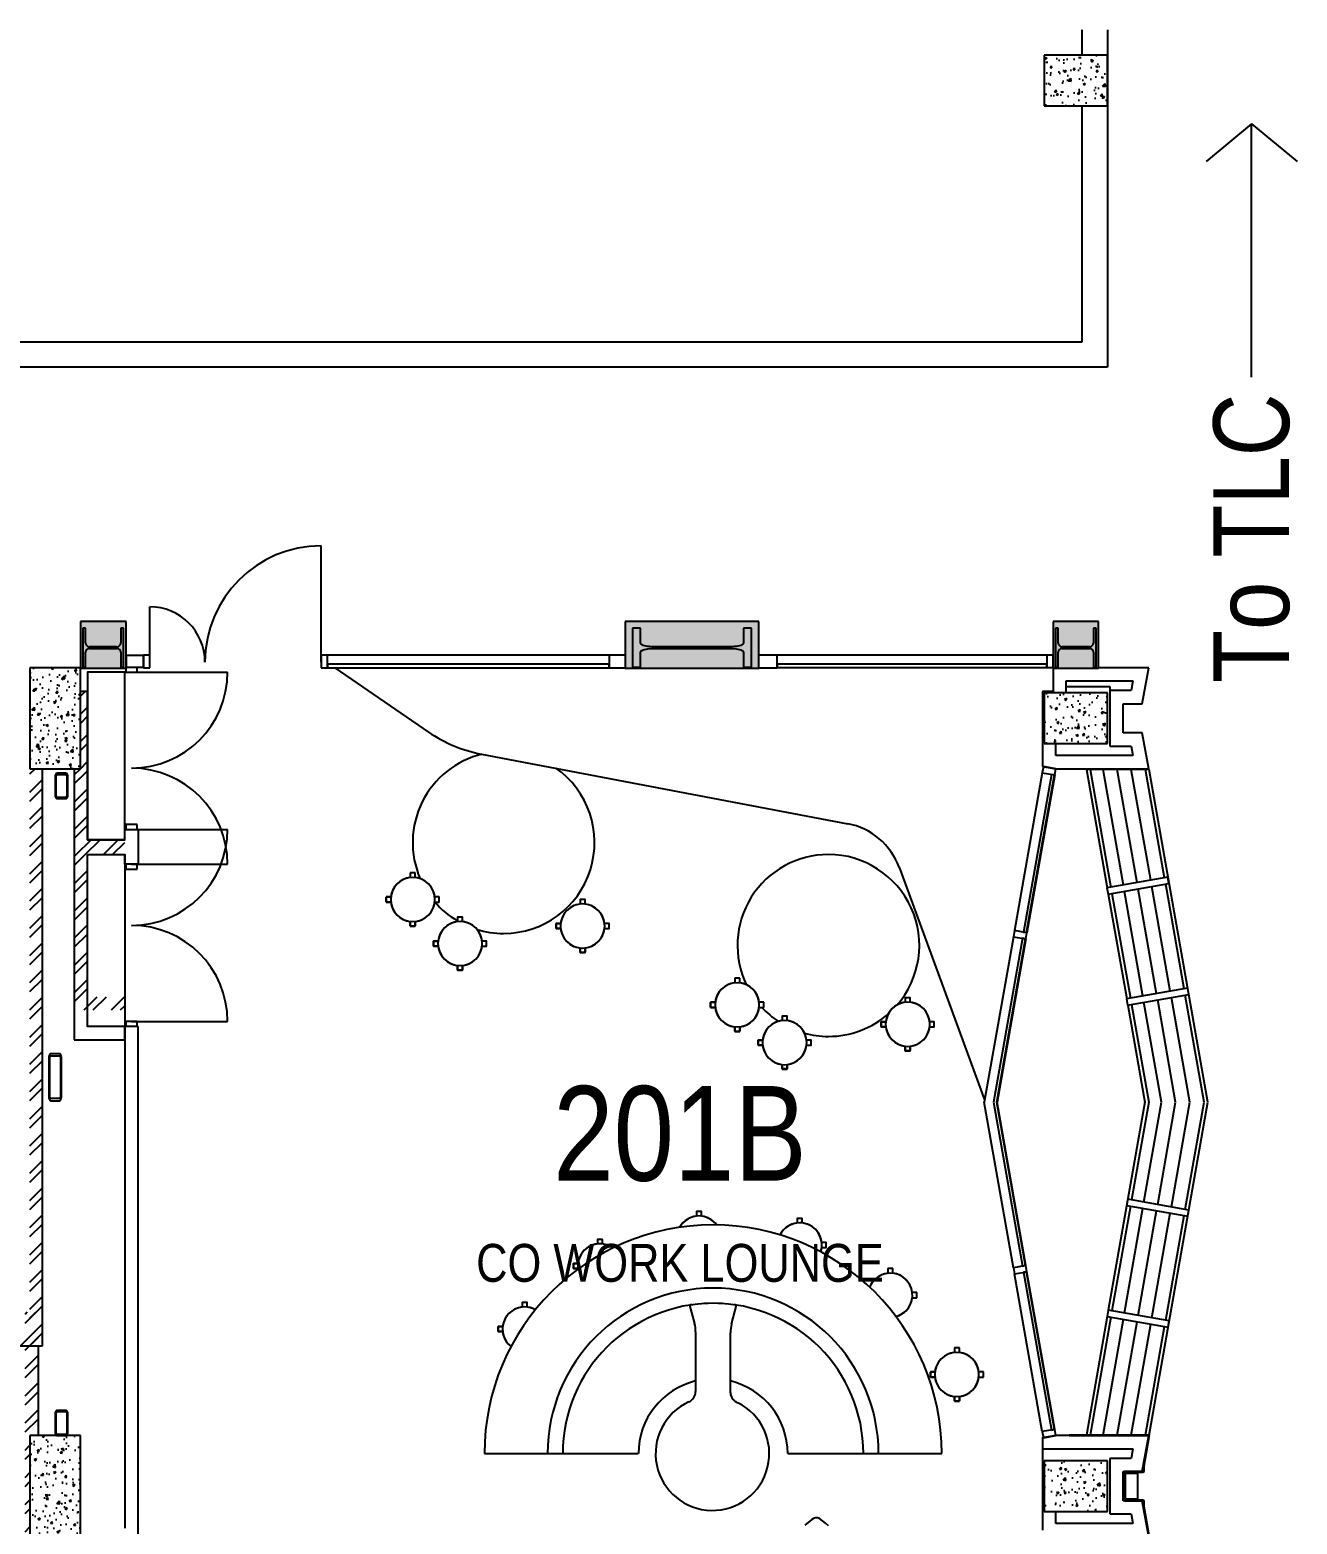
# Model space of a CAD drawing. Extents: x 6433 to 75181, y -2986 to 56414.
# Drawn here: x 39363 to 49394, y 44583 to 56414 of the extents above; entities that cross this region are included whole.
import ezdxf

# ---------------------------------------------------------------- set-up
doc = ezdxf.new("R2010")
doc.units = 0
doc.header["$MEASUREMENT"] = 0
for name, color, linetype in [('A-Column__Concrete', 7, 'CONTINUOUS'), ('A-Column__Steel', 4, 'CONTINUOUS'), ('A-Door', 160, 'CONTINUOUS'), ('A-Furniture', 252, 'CONTINUOUS'), ('A-Hatch__Brick', 2, 'CONTINUOUS'), ('A-Hatch__Concrete', 252, 'CONTINUOUS'), ('A-Joinery__Built-In', 2, 'CONTINUOUS'), ('A-Roof', 1, 'CONTINUOUS'), ('A-Text__Primary Room', 6, 'CONTINUOUS'), ('A-Wall__Brick', 6, 'CONTINUOUS'), ('A-Wall__Stud', 90, 'CONTINUOUS'), ('A-Window', 4, 'CONTINUOUS')]:
    doc.layers.add(name, color=color, linetype=linetype)
doc.styles.add('Arial Narrow', font='ARIALN.TTF', dxfattribs={"height": 750})
pattern_1 = [(45, (8381.06, 65736.02), (-107.76307, 107.76307), []), (45, (8452.9, 65736.02), (-107.76307, 107.76307), [])]
pattern_2 = [(50, (8381.06, 65736.02), (182.18467, -15.9391), [19.05, -209.55]), (355, (8381.06, 65736.02), (-35.2434, 191.05685), [15.24, -167.6406]), (100.45144, (8396.24, 65734.7), (146.94125, 175.11775), [16.19, -178.09024]), (46.1842, (8381.06, 65786.82), (271.079, -42.0423), [28.575, -314.325]), (96.63556, (8403.65, 65783.32), (237.4041, 247.4261), [24.285, -267.1356]), (351.18415, (8381.06, 65786.82), (237.4041, 247.4261), [22.86, -251.4597]), (21, (8406.46, 65774.12), (151.6144, -102.2652), [19.05, -209.55]), (326, (8406.46, 65774.12), (61.802, 184.188), [15.24, -167.64]), (71.45144, (8419.1, 65765.6), (213.4164, 81.9228), [16.19, -178.0899]), (37.5, (8381.06, 65736.02), (3.0886, 84.55504), [0, -165.608, 0, -170.18, 0, -168.275]), (7.5, (8381.06, 65736.02), (66.81966, 100.18057), [0, -97.028, 0, -161.798, 0, -64.135]), (327.5, (8324.416, 65736.02), (135.5906, -5.72874), [0, -63.5, 0, -198.12, 0, -262.89]), (317.5, (8299.02, 65736.02), (148.12918, 25.4265), [0, -82.55, 0, -131.572, 0, -186.69])]

msp = doc.modelspace()

# ---------------------------------------------------------------- hatches: boundary and pattern name
at = {"layer": 'A-Hatch__Brick'}
h = msp.add_hatch(dxfattribs=at)
h.set_pattern_fill('ANSI32', color=256, scale=16, style=0)
h.set_pattern_definition(pattern_1)
h.paths.add_polyline_path([(39819, 50002), (39819, 51176), (39763, 51176), (39763, 50564), (39714, 50564), (39714, 50002), (39779, 50002)])
h = msp.add_hatch(dxfattribs=at)
h.set_pattern_fill('ANSI32', color=256, scale=16, style=0)
h.set_pattern_definition(pattern_1)
h.paths.add_polyline_path([(47462, 51177), (47380, 51177), (47380, 51072), (47393, 51072), (47393, 51164), (47462, 51164)])
h = msp.add_hatch(dxfattribs=at)
h.set_pattern_fill('ANSI32', color=256, scale=16, style=0)
h.set_pattern_definition(pattern_1)
h.paths.add_polyline_path([(39463, 48506), (39463, 50564), (39363, 50564), (39363, 45994), (39463, 45994), (39463, 48255)])
h = msp.add_hatch(dxfattribs=at)
h.set_pattern_fill('ANSI32', color=256, scale=16, style=0)
h.set_pattern_definition(pattern_1)
h.paths.add_polyline_path([(39763, 50516), (39763, 50564), (39753, 50564), (39753, 50071), (39763, 50071), (39763, 50265)])
h = msp.add_hatch(dxfattribs=at)
h.set_pattern_fill('ANSI32', color=256, scale=16, style=0)
h.set_pattern_definition(pattern_1)
h.paths.add_polyline_path([(40114, 50002), (39714, 50002), (39714, 49884), (40114, 49884)])
h = msp.add_hatch(dxfattribs=at)
h.set_pattern_fill('ANSI32', color=256, scale=16, style=0)
h.set_pattern_definition(pattern_1)
h.paths.add_polyline_path([(39819, 49884), (39714, 49884), (39714, 48759), (39819, 48759), (39819, 49762)])
h = msp.add_hatch(dxfattribs=at)
h.set_pattern_fill('ANSI32', color=256, scale=16, style=0)
h.set_pattern_definition(pattern_1)
h.paths.add_polyline_path([(40114, 48759), (39714, 48757), (39714, 48654), (40114, 48654), (40114, 48757)])
h = msp.add_hatch(dxfattribs=at)
h.set_pattern_fill('ANSI32', color=256, scale=16, style=0)
h.set_pattern_definition(pattern_1)
h.paths.add_polyline_path([(39430, 46264), (39325, 46264), (39325, 44446), (39430, 44446), (39430, 44484), (39363, 44484), (39363, 45284), (39430, 45284), (39430, 46244)])
h = msp.add_hatch(dxfattribs=at)
h.set_pattern_fill('ANSI32', color=256, scale=16, style=0)
h.set_pattern_definition(pattern_1)
h.paths.add_polyline_path([(39363, 46094), (35689, 46094), (35689, 45994), (39363, 45994)])
at = {"layer": 'A-Hatch__Concrete'}
h = msp.add_hatch(dxfattribs=at)
h.set_pattern_fill('AR-CONC', color=256, style=0)
h.set_pattern_definition(pattern_2)
h.paths.add_polyline_path([(47893, 55814), (47893, 56214), (47393, 56214), (47393, 55814)])
h = msp.add_hatch(dxfattribs=at)
h.set_pattern_fill('AR-CONC', color=256, style=0)
h.set_pattern_definition([(50, (0, 0), (7.17260183, -0.62752135), [0.75, -8.25]), (355, (0, 0), (-1.3875133, 7.5219213), [0.6, -6.6]), (100.451444, (0.598, -0.052), (5.7850885, 6.8943999), [0.6374019, -7.0114211]), (46.1842, (0, 2), (10.6724133, -1.6551928), [1.125, -12.375]), (96.635635, (0.889, 1.862), (9.3466195, 9.741186), [0.9561034, -10.5171376]), (351.184164, (0, 2), (9.3466195, 9.741186), [0.9, -9.9]), (21, (1, 1.5), (5.9690705, -4.0261889), [0.75, -8.25]), (326, (1, 1.5), (2.4331533, 7.25150045), [0.6, -6.6]), (71.451445, (1.4974, 1.1645), (8.4022238, 3.2253115), [0.6374019, -7.0114211]), (37.5, (0, 0), (0.12159855, 3.32893854), [0, -6.52, 0, -6.7, 0, -6.625]), (7.5, (0, 0), (2.63069537, 3.94411712), [0, -3.82, 0, -6.37, 0, -2.525]), (327.5, (-2.23, 0), (5.33822436, -0.22554872), [0, -2.5, 0, -7.8, 0, -10.35]), (317.5, (-3.23, 0), (5.8318617, 1.00104982), [0, -3.25, 0, -5.18, 0, -7.35])])
h.paths.add_polyline_path([(47823, 51731), (47462, 51731), (47462, 51361), (47823, 51361), (47823, 51522)])
h.paths.add_polyline_path([(45134, 51361), (45134, 51731), (44074, 51731), (44074, 51361), (45054, 51361)])
h.paths.add_polyline_path([(40124, 51361), (40124, 51731), (39763, 51731), (39763, 51361), (39967, 51361)])
h = msp.add_hatch(dxfattribs=at)
h.set_pattern_fill('AR-CONC', color=256, style=0)
h.set_pattern_definition(pattern_2)
h.paths.add_polyline_path([(39763, 50564), (39763, 51364), (39363, 51364), (39363, 50564)])
h = msp.add_hatch(dxfattribs=at)
h.set_pattern_fill('AR-CONC', color=256, style=0)
h.set_pattern_definition(pattern_2)
h.paths.add_polyline_path([(47893, 51164), (47393, 51164), (47393, 50764), (47893, 50764)])
h = msp.add_hatch(dxfattribs=at)
h.set_pattern_fill('AR-CONC', color=256, style=0)
h.set_pattern_definition(pattern_2)
h.paths.add_polyline_path([(39763, 44484), (39763, 45284), (39363, 45284), (39363, 44484)])
h = msp.add_hatch(dxfattribs=at)
h.set_pattern_fill('AR-CONC', color=256, style=0)
h.set_pattern_definition(pattern_2)
h.paths.add_polyline_path([(47893, 45084), (47393, 45084), (47393, 44684), (47893, 44684)])

# ---------------------------------------------------------------- linework, layer by layer
at = {"layer": 'A-Column__Concrete'}
for p, q in [((47393, 56214), (47393, 55814)), ((47893, 56214), (47393, 56214)), ((47393, 56214), (47393, 55814)), ((47893, 56214), (47393, 56214)), ((47893, 55814), (47893, 56214)), ((47893, 55814), (47893, 56214)), ((47393, 55814), (47893, 55814)), ((47393, 55814), (47893, 55814)), ((40124, 51731), (39763, 51731)), ((39763, 51731), (39763, 51364)), ((40124, 51361), (40124, 51731)), ((45134, 51731), (44074, 51731)), ((44074, 51731), (44074, 51361)), ((45134, 51361), (45134, 51731)), ((47823, 51731), (47462, 51731)), ((47462, 51731), (47462, 51361)), ((47823, 51361), (47823, 51731)), ((39763, 51364), (39363, 51364)), ((39363, 51364), (39363, 50564)), ((39763, 51364), (39363, 51364)), ((39363, 51364), (39363, 50564)), ((39763, 50564), (39763, 51364)), ((39763, 50564), (39763, 51364)), ((39763, 51361), (40124, 51361)), ((44074, 51361), (45134, 51361)), ((47462, 51361), (47823, 51361)), ((47393, 51164), (47393, 50764)), ((47893, 51164), (47393, 51164)), ((47893, 50764), (47893, 51164)), ((47393, 50764), (47893, 50764)), ((39363, 50564), (39763, 50564)), ((39363, 50564), (39763, 50564)), ((39763, 45284), (39363, 45284)), ((39363, 45284), (39363, 44484)), ((39763, 44484), (39763, 45284)), ((47393, 45084), (47393, 44684)), ((47893, 45084), (47393, 45084)), ((47893, 44684), (47893, 45084)), ((48133, 44984), (48033, 44984)), ((48033, 44984), (48033, 44784)), ((48133, 44784), (48133, 44984)), ((48033, 44784), (48133, 44784)), ((47393, 44684), (47893, 44684))]:
    msp.add_line(p, q, dxfattribs=at)
at = {"layer": 'A-Column__Steel'}
for p, q in [((39804, 51678), (39782, 51678)), ((39782, 51678), (39782, 51369)), ((39804, 51560), (39804, 51678)), ((40103, 51678), (40082, 51678)), ((40082, 51678), (40082, 51560)), ((40103, 51369), (40103, 51678)), ((44197, 51678), (44133, 51678)), ((44133, 51678), (44133, 51369)), ((44197, 51560), (44197, 51678)), ((45075, 51678), (45012, 51678)), ((45012, 51678), (45012, 51560)), ((45075, 51369), (45075, 51678)), ((47504, 51678), (47482, 51678)), ((47482, 51678), (47482, 51369)), ((47504, 51560), (47504, 51678)), ((47803, 51678), (47782, 51678)), ((47782, 51678), (47782, 51560)), ((47803, 51369), (47803, 51678)), ((39804, 51369), (39804, 51486)), ((40052, 51530), (39834, 51530)), ((39834, 51516), (40052, 51516)), ((40082, 51486), (40082, 51369)), ((44197, 51369), (44197, 51486)), ((44923, 51530), (44285, 51530)), ((44285, 51516), (44923, 51516)), ((45012, 51486), (45012, 51369)), ((47504, 51369), (47504, 51486)), ((47752, 51530), (47534, 51530)), ((47534, 51516), (47752, 51516)), ((47782, 51486), (47782, 51369)), ((39782, 51369), (39804, 51369)), ((40082, 51369), (40103, 51369)), ((44133, 51369), (44197, 51369)), ((45012, 51369), (45075, 51369)), ((47482, 51369), (47504, 51369)), ((47782, 51369), (47803, 51369)), ((39645, 50528), (39581, 50528)), ((39581, 50519), (39645, 50519)), ((39563, 50510), (39563, 50346)), ((39572, 50346), (39572, 50510)), ((39654, 50510), (39654, 50346)), ((39663, 50346), (39663, 50510)), ((39645, 50337), (39581, 50337)), ((39581, 50328), (39645, 50328)), ((39513, 48275), (39513, 47969)), ((39522, 47969), (39522, 48275)), ((39595, 48308), (39531, 48308)), ((39531, 48292), (39595, 48292)), ((39604, 48275), (39604, 47969)), ((39613, 47969), (39613, 48275)), ((39595, 47952), (39531, 47952)), ((39531, 47936), (39595, 47936)), ((39563, 45466), (39563, 45302)), ((39572, 45302), (39572, 45466)), ((39645, 45484), (39581, 45484)), ((39581, 45475), (39645, 45475)), ((39654, 45466), (39654, 45302)), ((39663, 45302), (39663, 45466)), ((39645, 45293), (39581, 45293)), ((39581, 45284), (39645, 45284)), ((39662, 45298), (39662, 45301)), ((48225, 45289), (47591, 45289)), ((47591, 45289), (47591, 45284)), ((47591, 45284), (48220, 45284)), ((48220, 45284), (48178, 45045)), ((48183, 45045), (48225, 45289)), ((48018, 44989), (48018, 44779)), ((48023, 44779), (48023, 44989)), ((48173, 44999), (48028, 44999)), ((48028, 44994), (48173, 44994)), ((48178, 45045), (48178, 45004)), ((48183, 45004), (48183, 45045)), ((48173, 44774), (48028, 44774)), ((48028, 44769), (48173, 44769)), ((48178, 44764), (48178, 44723)), ((48178, 44723), (48220, 44484)), ((48183, 44723), (48183, 44764)), ((48225, 44479), (48183, 44723))]:
    msp.add_line(p, q, dxfattribs=at)
at = {"layer": 'A-Column__Steel', "flags": 128}
for points in [[(44285, 51530), (44269, 51531), (44255, 51532), (44241, 51534), (44228, 51537), (44217, 51541), (44208, 51545), (44202, 51550), (44198, 51555), (44197, 51560)], [(44197, 51486), (44198, 51491), (44202, 51497), (44208, 51501), (44217, 51506), (44228, 51509), (44241, 51512), (44255, 51514), (44269, 51516), (44285, 51516)], [(45012, 51560), (45010, 51555), (45006, 51550), (45000, 51545), (44991, 51541), (44980, 51537), (44967, 51534), (44954, 51532), (44939, 51531), (44923, 51530)], [(44923, 51516), (44939, 51516), (44954, 51514), (44967, 51512), (44980, 51509), (44991, 51506), (45000, 51501), (45006, 51497), (45010, 51491), (45012, 51486)], [(39531, 48308), (39527, 48308), (39524, 48306), (39521, 48303), (39518, 48299), (39516, 48294), (39514, 48288), (39513, 48281), (39513, 48275)], [(39522, 48275), (39522, 48278), (39523, 48281), (39523, 48284), (39524, 48287), (39526, 48289), (39527, 48290), (39529, 48291), (39531, 48292)], [(39613, 48275), (39612, 48281), (39611, 48288), (39610, 48294), (39608, 48299), (39605, 48303), (39602, 48306), (39598, 48308), (39595, 48308)], [(39595, 48292), (39597, 48291), (39598, 48290), (39600, 48289), (39601, 48287), (39602, 48284), (39603, 48281), (39604, 48278), (39604, 48275)], [(39513, 47969), (39513, 47963), (39514, 47956), (39516, 47951), (39518, 47945), (39521, 47941), (39524, 47938), (39527, 47936), (39531, 47936)], [(39531, 47952), (39529, 47953), (39527, 47954), (39526, 47955), (39524, 47957), (39523, 47960), (39523, 47963), (39522, 47966), (39522, 47969)], [(39595, 47936), (39598, 47936), (39602, 47938), (39605, 47941), (39608, 47945), (39610, 47951), (39611, 47956), (39612, 47963), (39613, 47969)], [(39604, 47969), (39604, 47966), (39603, 47963), (39602, 47960), (39601, 47957), (39600, 47955), (39598, 47954), (39597, 47953), (39595, 47952)]]:
    msp.add_lwpolyline(points, dxfattribs=at)
at = {"layer": 'A-Column__Steel'}
for centre, radius, start, end in [((39834, 51560), 30, 180, 270), ((39834, 51486), 30, 90, 180), ((40052, 51560), 30, 270, 0), ((40052, 51486), 30, 0, 90), ((47534, 51560), 30, 180, 270), ((47534, 51486), 30, 90, 180), ((47752, 51560), 30, 270, 0), ((47752, 51486), 30, 0, 90), ((39581, 50510), 18, 90, 180), ((39581, 50510), 9, 90, 180), ((39645, 50510), 18, 0, 90), ((39645, 50510), 9, 0, 90), ((39581, 50346), 18, 180, 270), ((39581, 50346), 9, 180, 270), ((39645, 50346), 18, 270, 0), ((39645, 50346), 9, 270, 0), ((39581, 45466), 18, 90, 180), ((39581, 45466), 9, 90, 180), ((39645, 45466), 18, 0, 90), ((39645, 45466), 9, 0, 90), ((39581, 45302), 18, 180, 270), ((39581, 45302), 9, 180, 270), ((39645, 45302), 18, 270, 0), ((39645, 45302), 9, 270, 0), ((48028, 44989), 10, 90, 180), ((48028, 44989), 5, 90, 180), ((48173, 45004), 10, 270, 0), ((48173, 45004), 5, 270, 0), ((48028, 44779), 10, 180, 270), ((48028, 44779), 5, 180, 270), ((48173, 44764), 10, 0, 90), ((48173, 44764), 5, 0, 90)]:
    msp.add_arc(centre, radius, start, end, dxfattribs=at)
at = {"layer": 'A-Door'}
for p, q in [((41669, 51409), (41669, 52329)), ((40312, 51409), (40312, 51846)), ((40122, 51361), (40122, 51329)), ((40212, 51329), (40212, 51369)), ((40122, 51329), (40219, 51329)), ((40168, 51329), (40928, 51329)), ((40122, 50124), (40122, 50084)), ((40212, 50124), (40122, 50124)), ((40212, 50084), (40212, 50124)), ((40212, 50084), (40928, 50084)), ((40122, 49809), (40122, 49769)), ((40168, 49809), (40928, 49809)), ((40212, 49769), (40212, 49809)), ((40122, 49769), (40212, 49769)), ((40122, 48564), (40122, 48524)), ((40212, 48564), (40122, 48564)), ((40168, 48564), (40928, 48564)), ((40212, 48524), (40212, 48564))]:
    msp.add_line(p, q, dxfattribs=at)
at = {"layer": 'A-Door', "color": 252}
for centre, radius, start, end in [((41669, 51409), 920, 90, 180), ((40312, 51409), 437, 0, 90), ((40168, 51329), 760, 270, 0), ((40168, 49809), 760, 0, 90), ((40168, 50084), 760, 270, 0), ((40168, 48564), 760, 0, 90)]:
    msp.add_arc(centre, radius, start, end, dxfattribs=at)
at = {"layer": 'A-Furniture'}
for p, q in [((42414, 49739), (42374, 49739)), ((42374, 49739), (42374, 49703)), ((42374, 49737), (42374, 49703)), ((42412, 49739), (42376, 49739)), ((42414, 49703), (42414, 49739)), ((42414, 49703), (42414, 49737)), ((42220, 49549), (42184, 49549)), ((42184, 49549), (42184, 49509)), ((42184, 49511), (42184, 49547)), ((42184, 49509), (42220, 49509)), ((42186, 49549), (42220, 49549)), ((42220, 49509), (42186, 49509)), ((42604, 49549), (42568, 49549)), ((42602, 49549), (42568, 49549)), ((42568, 49509), (42604, 49509)), ((42568, 49509), (42602, 49509)), ((42604, 49509), (42604, 49549)), ((42604, 49511), (42604, 49547)), ((43758, 49529), (43718, 49529)), ((43718, 49529), (43718, 49493)), ((43718, 49527), (43718, 49493)), ((43756, 49529), (43720, 49529)), ((43758, 49493), (43758, 49529)), ((43758, 49493), (43758, 49527)), ((42374, 49355), (42374, 49319)), ((42374, 49321), (42374, 49355)), ((42414, 49319), (42414, 49355)), ((42414, 49355), (42414, 49321)), ((42788, 49390), (42748, 49390)), ((42748, 49390), (42748, 49354)), ((42748, 49388), (42748, 49354)), ((42786, 49390), (42750, 49390)), ((42788, 49354), (42788, 49390)), ((42788, 49354), (42788, 49388)), ((43564, 49339), (43528, 49339)), ((43528, 49339), (43528, 49299)), ((43528, 49301), (43528, 49337)), ((43530, 49339), (43564, 49339)), ((43948, 49339), (43912, 49339)), ((43946, 49339), (43912, 49339)), ((43948, 49299), (43948, 49339)), ((43948, 49301), (43948, 49337)), ((42374, 49319), (42414, 49319)), ((42412, 49319), (42376, 49319)), ((43528, 49299), (43564, 49299)), ((43564, 49299), (43530, 49299)), ((43912, 49299), (43948, 49299)), ((43912, 49299), (43946, 49299)), ((42594, 49200), (42558, 49200)), ((42558, 49200), (42558, 49160)), ((42558, 49162), (42558, 49198)), ((42558, 49160), (42594, 49160)), ((42560, 49200), (42594, 49200)), ((42594, 49160), (42560, 49160)), ((42978, 49200), (42942, 49200)), ((42976, 49200), (42942, 49200)), ((42942, 49160), (42978, 49160)), ((42942, 49160), (42976, 49160)), ((42978, 49160), (42978, 49200)), ((42978, 49162), (42978, 49198)), ((43718, 49145), (43718, 49109)), ((43718, 49111), (43718, 49145)), ((43718, 49109), (43758, 49109)), ((43756, 49109), (43720, 49109)), ((43758, 49109), (43758, 49145)), ((43758, 49145), (43758, 49111)), ((42748, 49006), (42748, 48970)), ((42748, 48972), (42748, 49006)), ((42788, 48970), (42788, 49006)), ((42788, 49006), (42788, 48972)), ((42748, 48970), (42788, 48970)), ((42786, 48970), (42750, 48970)), ((44982, 48905), (44942, 48905)), ((44942, 48905), (44942, 48869)), ((44942, 48903), (44942, 48868)), ((44980, 48905), (44944, 48905)), ((44982, 48869), (44982, 48905)), ((44982, 48868), (44982, 48903)), ((46332, 48751), (46292, 48751)), ((46292, 48751), (46292, 48715)), ((46292, 48749), (46292, 48715)), ((46330, 48751), (46294, 48751)), ((46332, 48715), (46332, 48751)), ((46332, 48715), (46332, 48749)), ((44788, 48715), (44752, 48715)), ((44752, 48715), (44752, 48675)), ((44752, 48677), (44752, 48713)), ((44752, 48675), (44788, 48675)), ((44754, 48715), (44788, 48715)), ((44788, 48675), (44754, 48675)), ((45172, 48715), (45136, 48715)), ((45170, 48715), (45136, 48715)), ((45136, 48675), (45172, 48675)), ((45136, 48675), (45170, 48675)), ((45172, 48675), (45172, 48715)), ((45172, 48677), (45172, 48713)), ((44942, 48521), (44942, 48485)), ((44942, 48487), (44942, 48521)), ((44982, 48485), (44982, 48521)), ((44982, 48521), (44982, 48487)), ((45357, 48606), (45317, 48606)), ((45317, 48606), (45317, 48570)), ((45317, 48604), (45317, 48570)), ((45355, 48606), (45319, 48606)), ((45357, 48570), (45357, 48606)), ((45357, 48570), (45357, 48604)), ((46138, 48561), (46102, 48561)), ((46102, 48561), (46102, 48521)), ((46102, 48523), (46102, 48559)), ((46102, 48521), (46138, 48521)), ((46104, 48561), (46138, 48561)), ((46138, 48521), (46104, 48521)), ((46522, 48561), (46485, 48561)), ((46520, 48561), (46485, 48561)), ((46485, 48521), (46522, 48521)), ((46485, 48521), (46520, 48521)), ((46522, 48521), (46522, 48561)), ((46522, 48523), (46522, 48559)), ((44942, 48485), (44982, 48485)), ((44980, 48485), (44944, 48485)), ((45163, 48416), (45127, 48416)), ((45127, 48416), (45127, 48376)), ((45127, 48378), (45127, 48414)), ((45129, 48416), (45163, 48416)), ((45547, 48416), (45510, 48416)), ((45545, 48416), (45510, 48416)), ((45547, 48376), (45547, 48416)), ((45547, 48378), (45547, 48414)), ((45127, 48376), (45163, 48376)), ((45163, 48376), (45129, 48376)), ((45510, 48376), (45547, 48376)), ((45510, 48376), (45545, 48376)), ((46292, 48367), (46292, 48331)), ((46292, 48333), (46292, 48367)), ((46292, 48331), (46332, 48331)), ((46330, 48331), (46294, 48331)), ((46332, 48331), (46332, 48367)), ((46332, 48367), (46332, 48333)), ((45317, 48223), (45317, 48186)), ((45317, 48189), (45317, 48223)), ((45317, 48186), (45357, 48186)), ((45355, 48187), (45319, 48187)), ((45357, 48186), (45357, 48223)), ((45357, 48223), (45357, 48189)), ((44679, 47058), (44639, 47058)), ((44639, 47058), (44639, 47022)), ((44639, 47056), (44639, 47022)), ((44677, 47058), (44641, 47058)), ((44679, 47022), (44679, 47058)), ((44679, 47022), (44679, 47056)), ((45477, 47004), (45437, 47004)), ((45437, 47004), (45437, 46968)), ((45437, 47002), (45437, 46967)), ((45475, 47004), (45439, 47004)), ((45477, 46968), (45477, 47004)), ((45477, 46967), (45477, 47002)), ((43895, 46838), (43855, 46838)), ((43855, 46838), (43855, 46802)), ((43855, 46836), (43855, 46802)), ((43893, 46838), (43857, 46838)), ((43895, 46802), (43895, 46838)), ((43895, 46802), (43895, 46836)), ((45667, 46814), (45631, 46814)), ((45665, 46814), (45631, 46814)), ((45631, 46774), (45667, 46774)), ((45631, 46774), (45665, 46774)), ((45667, 46774), (45667, 46814)), ((45667, 46776), (45667, 46812)), ((43701, 46648), (43665, 46648)), ((43665, 46648), (43665, 46608)), ((43665, 46610), (43665, 46646)), ((43667, 46648), (43701, 46648)), ((43665, 46608), (43701, 46608)), ((43701, 46608), (43667, 46608)), ((46194, 46606), (46154, 46606)), ((46154, 46606), (46154, 46570)), ((46154, 46604), (46154, 46570)), ((46192, 46606), (46156, 46606)), ((46194, 46570), (46194, 46606)), ((46194, 46570), (46194, 46604)), ((46384, 46416), (46348, 46416)), ((46382, 46416), (46348, 46416)), ((46384, 46376), (46384, 46416)), ((46384, 46378), (46384, 46414)), ((43299, 46338), (43259, 46338)), ((43259, 46338), (43259, 46302)), ((43259, 46336), (43259, 46302)), ((43297, 46338), (43261, 46338)), ((43299, 46302), (43299, 46338)), ((43299, 46302), (43299, 46336)), ((44585, 46317), (44624, 46172)), ((44918, 46167), (44956, 46317)), ((46348, 46376), (46384, 46376)), ((46348, 46376), (46382, 46376)), ((43105, 46148), (43069, 46148)), ((43069, 46148), (43069, 46108)), ((43069, 46110), (43069, 46146)), ((43071, 46148), (43105, 46148)), ((43069, 46108), (43105, 46108)), ((43105, 46108), (43071, 46108)), ((44633, 46107), (44633, 45633)), ((44909, 45622), (44909, 46098)), ((46721, 45978), (46681, 45978)), ((46681, 45978), (46681, 45942)), ((46681, 45976), (46681, 45942)), ((46719, 45978), (46683, 45978)), ((46721, 45942), (46721, 45978)), ((46721, 45942), (46721, 45976)), ((46527, 45788), (46491, 45788)), ((46491, 45788), (46491, 45748)), ((46491, 45750), (46491, 45786)), ((46493, 45788), (46527, 45788)), ((46911, 45788), (46875, 45788)), ((46909, 45788), (46875, 45788)), ((46911, 45748), (46911, 45788)), ((46911, 45750), (46911, 45786)), ((46491, 45748), (46527, 45748)), ((46527, 45748), (46493, 45748)), ((46875, 45748), (46911, 45748)), ((46875, 45748), (46909, 45748)), ((46681, 45594), (46681, 45558)), ((46681, 45560), (46681, 45594)), ((46681, 45558), (46721, 45558)), ((46719, 45558), (46683, 45558)), ((46721, 45558), (46721, 45594)), ((46721, 45594), (46721, 45560)), ((42961, 45142), (43461, 45142)), ((43461, 45142), (43581, 45142)), ((43581, 45142), (44179, 45142)), ((45362, 45142), (45961, 45142)), ((45961, 45142), (46081, 45142)), ((46081, 45142), (46581, 45142)), ((45553, 44619), (45497, 44574)), ((45661, 44590), (45614, 44627)), ((45684, 44570), (45661, 44590))]:
    msp.add_line(p, q, dxfattribs=at)
for centre, radius, start, end in [((43113, 49980), 720, 103.546, 203.4274), ((43113, 49980), 720, 103.546, 203.4274), ((43113, 49980), 720, 270, 54.9982), ((43113, 49980), 720, 270, 54.9982), ((45684, 49165), 720, 90, 205.8577), ((45684, 49165), 720, 90, 205.8577), ((45684, 49165), 720, 318.8628, 90), ((45684, 49165), 720, 318.8628, 90), ((42394, 49529), 175, 90, 270), ((42394, 49529), 175, 96.5624, 173.4485), ((42376, 49737), 2, 90, 180), ((42394, 49529), 175, 270, 90), ((42412, 49737), 2, 0, 90), ((42394, 49529), 175, 6.5624, 83.4376), ((42186, 49547), 2, 90, 180), ((42186, 49511), 2, 180, 270), ((42394, 49529), 175, 186.5624, 263.4376), ((42394, 49529), 175, 276.5624, 353.4267), ((43113, 49980), 720, 220.9369, 239.5235), ((43113, 49980), 720, 220.9369, 239.5235), ((42602, 49547), 2, 0, 90), ((42602, 49511), 2, 270, 0), ((43738, 49319), 175, 90, 270), ((43738, 49319), 175, 96.5624, 173.4485), ((43720, 49527), 2, 90, 180), ((43738, 49319), 175, 270, 90), ((43756, 49527), 2, 0, 90), ((43738, 49319), 175, 6.5624, 83.4376), ((42768, 49180), 175, 90, 270), ((42768, 49180), 175, 96.5624, 173.4485), ((42750, 49388), 2, 90, 180), ((42768, 49180), 175, 270, 90), ((42786, 49388), 2, 0, 90), ((42768, 49180), 175, 6.5624, 83.4376), ((43530, 49337), 2, 90, 180), ((43946, 49337), 2, 0, 90), ((42376, 49321), 2, 180, 270), ((42412, 49321), 2, 270, 0), ((43113, 49980), 720, 252.745, 270), ((43113, 49980), 720, 252.745, 270), ((43530, 49301), 2, 180, 270), ((43738, 49319), 175, 186.5624, 263.4376), ((43738, 49319), 175, 276.5624, 353.4267), ((43946, 49301), 2, 270, 0), ((42560, 49198), 2, 90, 180), ((42560, 49162), 2, 180, 270), ((42768, 49180), 175, 186.5624, 263.4376), ((42768, 49180), 175, 276.5624, 353.4267), ((42976, 49198), 2, 0, 90), ((42976, 49162), 2, 270, 0), ((43720, 49111), 2, 180, 270), ((43756, 49111), 2, 270, 0), ((42750, 48972), 2, 180, 270), ((42786, 48972), 2, 270, 0), ((44962, 48695), 175, 90, 270), ((44962, 48695), 175, 96.5624, 173.4485), ((44944, 48903), 2, 90, 180), ((44962, 48695), 175, 270, 90), ((44980, 48903), 2, 0, 90), ((44962, 48695), 175, 6.5624, 83.4376), ((46294, 48749), 2, 90, 180), ((46330, 48749), 2, 0, 90), ((44754, 48713), 2, 90, 180), ((44754, 48677), 2, 180, 270), ((44962, 48695), 175, 186.5624, 263.4376), ((44962, 48695), 175, 276.5624, 353.4267), ((45684, 49165), 720, 222.986, 236.714), ((45684, 49165), 720, 222.986, 236.714), ((45170, 48713), 2, 0, 90), ((45170, 48677), 2, 270, 0), ((45684, 49165), 720, 270, 311.4718), ((45684, 49165), 720, 270, 311.4718), ((46312, 48541), 175, 90, 270), ((46312, 48541), 175, 96.5624, 173.4485), ((46312, 48541), 175, 270, 90), ((46312, 48541), 175, 6.5624, 83.4376), ((45337, 48396), 175, 90, 270), ((45337, 48396), 175, 96.5624, 173.4485), ((45319, 48604), 2, 90, 180), ((45337, 48396), 175, 270, 90), ((45355, 48604), 2, 0, 90), ((45337, 48396), 175, 6.5624, 83.4376), ((46104, 48559), 2, 90, 180), ((46104, 48523), 2, 180, 270), ((46312, 48541), 175, 186.5624, 263.4376), ((46312, 48541), 175, 276.5624, 353.4267), ((46520, 48559), 2, 0, 90), ((46520, 48523), 2, 270, 0), ((44944, 48487), 2, 180, 270), ((44980, 48487), 2, 270, 0), ((45129, 48414), 2, 90, 180), ((45684, 49165), 720, 254.6845, 270), ((45684, 49165), 720, 254.6845, 270), ((45545, 48414), 2, 0, 90), ((45129, 48378), 2, 180, 270), ((45337, 48396), 175, 186.5624, 263.4376), ((45337, 48396), 175, 276.5624, 353.4267), ((45545, 48378), 2, 270, 0), ((46294, 48333), 2, 180, 270), ((46330, 48333), 2, 270, 0), ((45319, 48189), 2, 180, 270), ((45355, 48189), 2, 270, 0), ((44659, 46848), 175, 96.5624, 151.6057), ((44659, 46848), 175, 90, 150.8892), ((44641, 47056), 2, 90, 180), ((44659, 46848), 175, 36.035, 90), ((44677, 47056), 2, 0, 90), ((44659, 46848), 175, 35.9378, 83.4376), ((45457, 46794), 175, 90, 153.506), ((45439, 47002), 2, 90, 180), ((45457, 46794), 175, 341.5463, 90), ((45475, 47002), 2, 0, 90), ((44771, 45142), 1810, 360, 180), ((45457, 46794), 175, 96.5624, 153.6844), ((45457, 46794), 175, 6.5624, 83.4376), ((43875, 46628), 175, 90, 188.485), ((43875, 46628), 175, 96.5624, 173.4485), ((43857, 46836), 2, 90, 180), ((43875, 46628), 175, 53.7939, 90), ((43893, 46836), 2, 0, 90), ((43875, 46628), 175, 53.2658, 83.4376), ((45457, 46794), 175, 341.5171, 353.4267), ((45665, 46812), 2, 0, 90), ((45665, 46776), 2, 270, 0), ((43667, 46646), 2, 90, 180), ((43667, 46610), 2, 180, 270), ((43875, 46628), 175, 186.5624, 188.8793), ((46174, 46396), 175, 90, 159.3801), ((46174, 46396), 175, 96.5624, 158.9678), ((46156, 46604), 2, 90, 180), ((46174, 46396), 175, 283.9717, 90), ((46192, 46604), 2, 0, 90), ((46174, 46396), 175, 6.5624, 83.4376), ((44771, 45142), 1310, 360, 180), ((46382, 46414), 2, 0, 90), ((46382, 46378), 2, 270, 0), ((43279, 46128), 175, 90, 232.0866), ((43279, 46128), 175, 96.5624, 173.4485), ((43261, 46336), 2, 90, 180), ((43279, 46128), 175, 60.5111, 90), ((43297, 46336), 2, 0, 90), ((43279, 46128), 175, 60.5063, 83.4376), ((44771, 45142), 1190, 360, 180), ((44771, 45142), 1190, 98.1238, 98.8193), ((44771, 45142), 1190, 91.8812, 93.5453), ((44771, 45142), 1190, 86.4547, 88.1188), ((44771, 45142), 1190, 81.1807, 81.8762), ((46174, 46396), 175, 284.4155, 353.4267), ((43071, 46146), 2, 90, 180), ((44381, 46107), 252, 0, 15.0093), ((45162, 46098), 254, 164.1917, 180), ((43071, 46110), 2, 180, 270), ((43279, 46128), 175, 186.5624, 232.3225), ((46701, 45768), 175, 90, 270), ((46701, 45768), 175, 96.5624, 173.4485), ((46683, 45976), 2, 90, 180), ((46701, 45768), 175, 270, 90), ((46719, 45976), 2, 0, 90), ((46701, 45768), 175, 6.5624, 83.4376), ((46493, 45786), 2, 90, 180), ((46909, 45786), 2, 0, 90), ((44771, 45142), 591, 103.541, 180), ((44771, 45142), 591, 360, 76.4811), ((46493, 45750), 2, 180, 270), ((46701, 45768), 175, 186.5624, 263.4376), ((46701, 45768), 175, 276.5624, 353.4267), ((46909, 45750), 2, 270, 0), ((44766, 45142), 450, 114.3818, 63.412), ((44543, 45633), 89.1, 294.6042, 0), ((44989, 45622), 79.9, 180, 254.9818), ((46683, 45560), 2, 180, 270), ((46719, 45560), 2, 270, 0), ((45589, 44586), 48.4, 58.2905, 136.9207)]:
    msp.add_arc(centre, radius, start, end, dxfattribs=at)
at = {"layer": 'A-Joinery__Built-In'}
for p, q in [((41778, 51364), (42519, 50855)), ((42937, 50680), (45838, 50129)), ((46244, 49785), (46921, 47942))]:
    msp.add_line(p, q, dxfattribs=at)
for centre, radius, start, end in [((43142, 51761), 1100, 235.4836, 259.2364), ((45737, 49598), 540, 20.1874, 79.2364)]:
    msp.add_arc(centre, radius, start, end, dxfattribs=at)
at = {"layer": 'A-Roof'}
for p, q in [((47746, 50559), (47726, 50559)), ((47726, 50559), (47891, 49620)), ((47858, 50559), (47756, 50559)), ((47756, 50559), (47921, 49625)), ((48019, 49643), (47858, 50559)), ((47970, 50559), (47868, 50559)), ((48128, 49662), (47970, 50559)), ((47978, 50516), (47970, 50558)), ((48081, 50559), (47980, 50559)), ((48236, 49681), (48081, 50559)), ((48194, 50559), (48092, 50559)), ((48194, 50557), (48204, 50559)), ((48345, 49700), (48194, 50559)), ((48224, 50559), (48204, 50559)), ((48688, 47924), (48224, 50559)), ((48372, 49705), (47889, 49620)), ((48380, 49655), (48372, 49705)), ((47889, 49620), (47898, 49571)), ((47898, 49571), (48380, 49655)), ((47900, 49571), (48046, 48742)), ((47929, 49576), (48075, 48747)), ((48174, 48764), (48028, 49593)), ((48282, 48783), (48136, 49612)), ((48390, 48802), (48245, 49632)), ((48500, 48822), (48354, 49651)), ((48527, 48827), (48045, 48742)), ((48053, 48692), (48536, 48777)), ((48545, 47924), (48399, 48753)), ((48658, 47924), (48508, 48772)), ((48045, 48742), (48053, 48692)), ((48054, 48693), (48190, 47924)), ((48084, 48698), (48220, 47924)), ((48322, 47924), (48182, 48715)), ((48433, 47924), (48291, 48734)), ((48190, 47924), (47900, 46277)), ((48220, 47924), (48084, 47150)), ((48182, 47133), (48322, 47924)), ((48224, 45289), (48688, 47924)), ((48291, 47114), (48433, 47924)), ((48399, 47095), (48545, 47924)), ((48508, 47075), (48658, 47924)), ((48075, 47101), (47929, 46272)), ((48046, 47106), (48529, 47021)), ((48537, 47070), (48055, 47155)), ((48028, 46255), (48174, 47084)), ((48136, 46235), (48282, 47064)), ((48245, 46216), (48390, 47045)), ((48354, 46197), (48500, 47026)), ((48529, 47021), (48537, 47070)), ((47899, 46277), (47891, 46228)), ((48382, 46192), (47899, 46277)), ((47891, 46228), (47726, 45289)), ((47921, 46223), (47756, 45289)), ((47858, 45289), (48019, 46205)), ((47891, 46228), (48373, 46143)), ((47970, 45289), (48128, 46186)), ((48081, 45289), (48236, 46167)), ((48194, 45289), (48345, 46148)), ((48373, 46143), (48382, 46192))]:
    msp.add_line(p, q, dxfattribs=at)
at = {"layer": 'A-Text__Primary Room'}
for p, q in [((49034, 55670), (48674, 55373)), ((49034, 53664), (49034, 55670)), ((49034, 55670), (49394, 55373))]:
    msp.add_line(p, q, dxfattribs=at)
at = {"layer": 'A-Wall__Brick'}
for p, q in [((40124, 51462), (40124, 51369)), ((40262, 51462), (40124, 51462)), ((40124, 51369), (40262, 51369)), ((40262, 51369), (40262, 51462)), ((47462, 51364), (47462, 51177)), ((48220, 51364), (47823, 51364)), ((48169, 51079), (48220, 51364)), ((47567, 51259), (48094, 51259)), ((47567, 51164), (47567, 51259)), ((48094, 51259), (48081, 51184)), ((39819, 51176), (39763, 51176)), ((39819, 50002), (39819, 51176)), ((47380, 51177), (47380, 50582)), ((47462, 51177), (47380, 51177)), ((47915, 51214), (47567, 51214)), ((48081, 51184), (47913, 51184)), ((47913, 51184), (47913, 50744)), ((47915, 51184), (47915, 51214)), ((48018, 50849), (48018, 51079)), ((48018, 51079), (48169, 51079)), ((47485, 50669), (47485, 50764)), ((48169, 50849), (48018, 50849)), ((48220, 50564), (48169, 50849)), ((48094, 50669), (47485, 50669)), ((47913, 50744), (48081, 50744)), ((48081, 50744), (48094, 50669)), ((39463, 45994), (39463, 50564)), ((39714, 50564), (39714, 48419)), ((47380, 50582), (47484, 50564)), ((47484, 50564), (48220, 50564)), ((47968, 50564), (47969, 50559)), ((40114, 50002), (39819, 50002)), ((39819, 49884), (40114, 49884)), ((39819, 48524), (39819, 49884)), ((40114, 49809), (40114, 49884)), ((40114, 48524), (39819, 48524)), ((40114, 48524), (40114, 44551)), ((40219, 48524), (40114, 48524)), ((40114, 48419), (40114, 48524)), ((40219, 44446), (40219, 48524)), ((39714, 48419), (40114, 48419)), ((35689, 45994), (39463, 45994)), ((39430, 45284), (39430, 45994)), ((47484, 45284), (47485, 45284)), ((48220, 45284), (47485, 45284)), ((48169, 44999), (48220, 45284)), ((47380, 45179), (48094, 45179)), ((48081, 45104), (47913, 45104)), ((47913, 45104), (47913, 44664)), ((48094, 45179), (48081, 45104)), ((48018, 44769), (48018, 44999)), ((48018, 44999), (48169, 44999)), ((48169, 44769), (48018, 44769)), ((48220, 44484), (48169, 44769)), ((47485, 44589), (47485, 44684)), ((47913, 44664), (48081, 44664)), ((48081, 44664), (48094, 44589)), ((48094, 44589), (47485, 44589))]:
    msp.add_line(p, q, dxfattribs=at)
msp.add_lwpolyline([(40114, 50002), (40114, 50084), (40219, 50084), (40219, 49809), (40114, 49809), (40114, 49884)], dxfattribs=at)
at = {"layer": 'A-Wall__Brick', "flags": 128}
msp.add_lwpolyline([(47485, 45284), (47380, 45266), (47380, 44536)], dxfattribs=at)
at = {"layer": 'A-Wall__Stud'}
for p, q in [((47693, 56214), (47693, 56414)), ((47893, 56414), (47893, 53744)), ((47693, 53944), (47693, 55814)), ((6433, 53944), (47693, 53944)), ((47893, 53744), (6433, 53744))]:
    msp.add_line(p, q, dxfattribs=at)
for points in [[(40114, 51329), (39819, 51329), (39819, 50002), (40114, 50002)], [(39819, 49884), (40114, 49884), (40114, 48524), (39819, 48524)]]:
    msp.add_lwpolyline(points, close=True, dxfattribs=at)
at = {"layer": 'A-Window'}
for p, q in [((40312, 51464), (40262, 51464)), ((40262, 51464), (40262, 51364)), ((40312, 51364), (40312, 51464)), ((43948, 51464), (41719, 51464)), ((44074, 51464), (43948, 51464)), ((43948, 51464), (43948, 51364)), ((45278, 51464), (45134, 51464)), ((45278, 51364), (45278, 51464)), ((47413, 51464), (45278, 51464)), ((40262, 51364), (40312, 51364)), ((43948, 51391), (41719, 51391)), ((41719, 51391), (41719, 51367)), ((41719, 51364), (43948, 51364)), ((43948, 51367), (43948, 51391)), ((43948, 51364), (44074, 51364)), ((45134, 51364), (45278, 51364)), ((47413, 51391), (45278, 51391)), ((45278, 51391), (45278, 51367)), ((45278, 51367), (47413, 51367)), ((47462, 51364), (45278, 51364)), ((47413, 51367), (47413, 51391)), ((47377, 50532), (47157, 49284)), ((47449, 50519), (47229, 49271)), ((47473, 50515), (47449, 50519)), ((47253, 49267), (47473, 50515)), ((47476, 50515), (47256, 49266)), ((47149, 49234), (46918, 47924)), ((47221, 49222), (46992, 47924)), ((47017, 47924), (47244, 49218)), ((47247, 49217), (47020, 47924)), ((47244, 49218), (47221, 49222)), ((47229, 49271), (47253, 49267)), ((47149, 46613), (46918, 47924)), ((46992, 47924), (47221, 46626)), ((47244, 46630), (47017, 47924)), ((47247, 46631), (47020, 47924)), ((47221, 46626), (47244, 46630)), ((47377, 45316), (47157, 46564)), ((47253, 46581), (47229, 46577)), ((47229, 46577), (47449, 45328)), ((47473, 45333), (47253, 46581)), ((47476, 45333), (47256, 46581)), ((47449, 45328), (47473, 45333))]:
    msp.add_line(p, q, dxfattribs=at)
at = {"layer": 'A-Window', "extrusion": (0, 0, -1)}
for p, q in [((41719, 51464), (41669, 51464)), ((41669, 51464), (41669, 51364)), ((41719, 51364), (41719, 51464)), ((47462, 51464), (47413, 51464)), ((47413, 51464), (47413, 51364)), ((47462, 51364), (47462, 51464)), ((41669, 51364), (41719, 51364)), ((47386, 50581), (47377, 50532)), ((47377, 50532), (47476, 50515)), ((47484, 50564), (47386, 50581)), ((47476, 50515), (47484, 50564)), ((47157, 49284), (47149, 49234)), ((47149, 49234), (47247, 49217)), ((47256, 49266), (47157, 49284)), ((47247, 49217), (47256, 49266)), ((47247, 46631), (47149, 46613)), ((47149, 46613), (47157, 46564)), ((47256, 46581), (47247, 46631)), ((47157, 46564), (47256, 46581)), ((47476, 45333), (47377, 45316)), ((47377, 45316), (47386, 45267)), ((47484, 45284), (47476, 45333)), ((47386, 45267), (47484, 45284))]:
    msp.add_line(p, q, dxfattribs=at)

# ---------------------------------------------------------------- texts
at = {"layer": 'A-Text__Primary Room', "insert": (48731, 51052), "char_height": 600, "width": 5387.34, "attachment_point": 1, "rotation": 90, "style": 'Arial Narrow'}
msp.add_mtext(' To TLC', dxfattribs=at)
at = {"layer": 'A-Text__Primary Room', "insert": (44509, 48052), "char_height": 750, "width": 4376.07, "attachment_point": 2, "style": 'Arial Narrow'}
msp.add_mtext('201B\\P{\\H0.4x;CO WORK LOUNGE}', dxfattribs=at)

doc.saveas('drawing.dxf')
